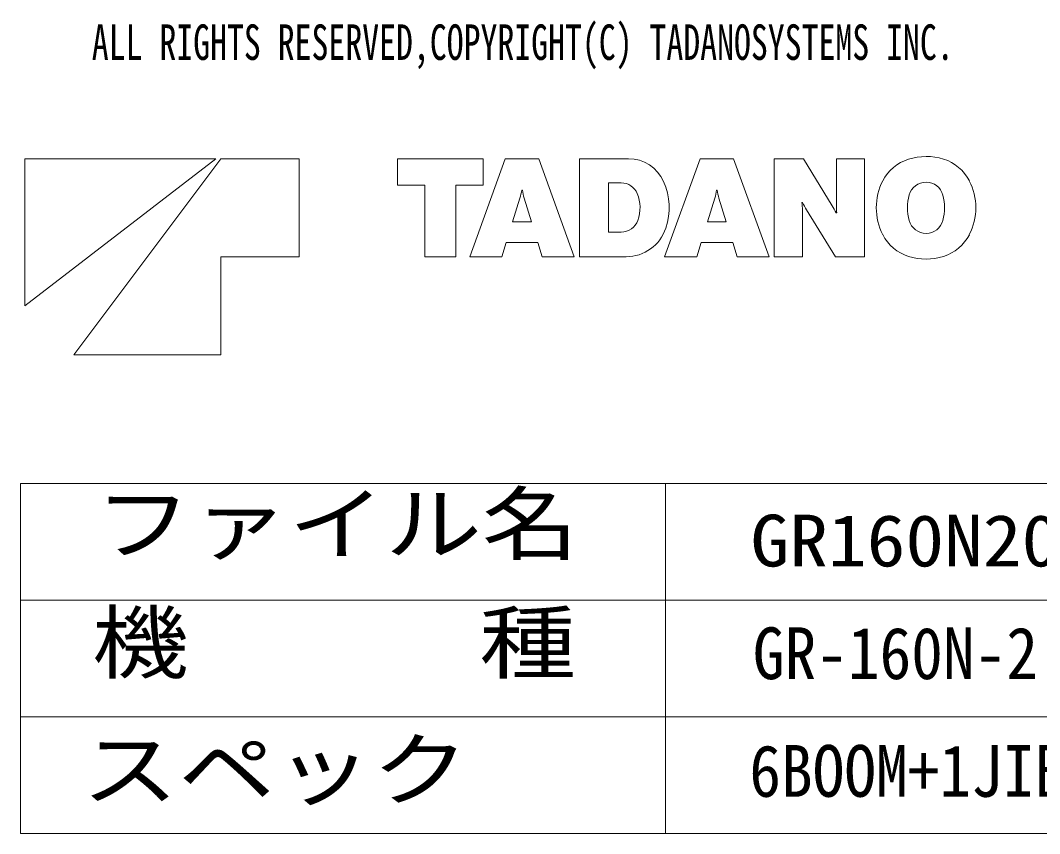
# Model space of a CAD drawing. Units: millimetres, scale not verified. Extents: x -34882 to 13233, y -6380 to 27114.
# Drawn here: x 174 to 5229, y -6380 to -2349 of the extents above; entities that cross this region are included whole.
import ezdxf
from ezdxf.enums import TextEntityAlignment as Align

# ---------------------------------------------------------------- set-up
doc = ezdxf.new("R2010")
doc.units = ezdxf.units.MM
doc.header["$LTSCALE"] = 100
doc.layers.add('0-0_0', color=7, linetype='Continuous', lineweight=18)
doc.styles.add('ＭＳ ゴシック', font='')
doc.styles.get('ＭＳ ゴシック').set_extended_font_data('MS Gothic')

msp = doc.modelspace()

# ---------------------------------------------------------------- linework, layer by layer
at = {"layer": '0-0_0'}
for p, q in [((196.4, -3763.9), (1144.5, -3034.5)), ((196.4, -3034.5), (1144.5, -3034.5)), ((196.4, -3034.5), (196.4, -3763.9)), ((439.5, -4007), (1168.8, -3034.5)), ((1168.8, -3034.5), (1557.8, -3034.5)), ((1557.8, -3034.5), (1557.8, -3520.8)), ((2044, -3034.5), (2469.1, -3034.5)), ((2044, -3034.5), (2044, -3166.5)), ((2579.1, -3034.5), (2403.2, -3520.8)), ((2469.1, -3034.5), (2469.1, -3166.5)), ((2579.1, -3034.5), (2745.3, -3034.5)), ((2745.3, -3034.5), (2921.2, -3520.8)), ((2946.9, -3034.5), (2946.9, -3520.8)), ((2946.9, -3034.5), (3189.8, -3034.5)), ((3369.5, -3520.8), (3545.5, -3034.5)), ((3545.5, -3034.5), (3711.6, -3034.5)), ((3711.6, -3034.5), (3887.6, -3520.8)), ((3913.1, -3034.5), (4057.4, -3034.5)), ((3913.1, -3034.5), (3913.1, -3520.8)), ((4057.4, -3034.5), (4200.6, -3267.6)), ((4221, -3034.5), (4221, -3266.7)), ((4221, -3034.5), (4360.4, -3034.5)), ((4360.4, -3034.5), (4360.4, -3520.8)), ((2044, -3166.5), (2179.7, -3166.5)), ((2333.6, -3166.5), (2333.6, -3520.8)), ((2333.6, -3166.5), (2469.1, -3166.5)), ((3090.9, -3154.3), (3154.4, -3154.3)), ((2651.8, -3229.4), (2615.4, -3347.3)), ((2660.5, -3190.9), (2663.9, -3190.9)), ((2672.5, -3229.4), (2708.8, -3347.3)), ((3618.2, -3229.4), (3581.9, -3347.3)), ((3626.9, -3190.9), (3630.2, -3190.9)), ((3638.9, -3229.4), (3675.2, -3347.3)), ((4050.2, -3252), (4053, -3252)), ((4052.5, -3288.6), (4052.5, -3520.8)), ((4073, -3287.8), (4216.2, -3520.8)), ((4220.6, -3303.3), (4223.3, -3303.3)), ((2615.4, -3347.3), (2708.8, -3347.3)), ((3581.9, -3347.3), (3675.2, -3347.3)), ((2583.8, -3449.9), (2562, -3520.8)), ((2583.8, -3449.9), (2740.5, -3449.9)), ((3550.1, -3449.9), (3528.4, -3520.8)), ((3550.1, -3449.9), (3706.9, -3449.9)), ((3706.9, -3449.9), (3728.7, -3520.8)), ((1168.8, -3520.8), (1557.8, -3520.8)), ((1168.8, -3520.8), (1168.8, -4007)), ((2403.2, -3520.8), (2562, -3520.8)), ((2946.9, -3520.8), (3178.1, -3520.8)), ((3369.5, -3520.8), (3528.4, -3520.8)), ((3728.7, -3520.8), (3887.6, -3520.8)), ((3913.1, -3520.8), (4052.5, -3520.8)), ((4216.2, -3520.8), (4360.4, -3520.8)), ((439.5, -4007), (1168.8, -4007)), ((174.5, -4643.9), (8856.8, -4643.9)), ((174.5, -4643.9), (174.5, -6380.4)), ((3373.5, -4643.9), (3373.5, -6380.4)), ((174.5, -5222.7), (8856.8, -5222.7)), ((174.5, -5801.6), (8856.8, -5801.6)), ((174.5, -6380.4), (8856.8, -6380.4))]:
    msp.add_line(p, q, dxfattribs=at)
for points in [[(2179.7, -3166.5), (2179.7, -3520.8), (2333.6, -3520.8)], [(3090.9, -3154.3), (3090.9, -3398.6), (3153.7, -3398.6)], [(2740.5, -3449.9), (2762.3, -3520.8), (2921.2, -3520.8)]]:
    msp.add_lwpolyline(points, dxfattribs=at)
for centre, radius, start, end in [((4665.8, -3316.8), 293.2, 72.7367, 107.323), ((3189.8, -3225.1), 190.6, 23.9328, 90), ((4642.6, -3242.1), 215, 107.346, 153.043), ((4689, -3242.1), 215, 27.0618, 72.7366), ((3154.4, -3239.9), 85.5, 22.2133, 90), ((3071.4, -3277.6), 320.1, 341.626, 23.9327), ((4712.2, -3277.6), 293.2, 152.861, 207.131), ((4665.8, -3237), 86.4, 14.6894, 164.799), ((4619.3, -3277.6), 293.2, 332.938, 27.062), ((2408, -3154.3), 255.1, 342.867, 351.739), ((2916.3, -3154.3), 255.1, 188.261, 197.133), ((3061.6, -3277.6), 185.7, 340.276, 22.213), ((3374.4, -3154.3), 255.1, 342.867, 351.739), ((3882.6, -3154.3), 255.1, 188.261, 197.133), ((4820.9, -3277.6), 246.8, 165.132, 194.869), ((4510.6, -3277.6), 246.8, 345.311, 14.6886), ((3739.7, -3288.6), 312.8, 0, 6.7299), ((4484.9, -3034.5), 483.6, 206.723, 211.578), ((3788.6, -3520.8), 483.6, 26.7228, 31.5781), ((4533.9, -3266.7), 312.8, 180, 186.73), ((3153.7, -3310.6), 88, 270, 340.276), ((3178.1, -3313.1), 207.7, 270, 341.626), ((4665.8, -3318.3), 86.4, 195.203, 345.311), ((4642.6, -3313.3), 215, 206.967, 252.685), ((4689, -3313.3), 215, 287.263, 332.938), ((4665.8, -3238.6), 293.2, 252.699, 287.263)]:
    msp.add_arc(centre, radius, start, end, dxfattribs=at)

# ---------------------------------------------------------------- texts
at = {"layer": '0-0_0', "style": 'ＭＳ ゴシック'}
for s, height, width, p in [('ALL RIGHTS RESERVED,COPYRIGHT(C) TADANOSYSTEMS INC.', 176, 0.7, (528.6, -2597.5)), ('ファイル名', 293.3, 1.2, (543, -5079.3)), ('GR160N200B', 256.6, 1.1, (3795.3, -5132.9)), ('機\u3000\u3000\u3000種', 293.3, 1.2, (529.6, -5668.4)), ('GR-160N-2', 256.6, 0.9, (3806.8, -5691.4)), ('スペック', 293.3, 1.2, (477.7, -6297.6)), ('6BOOM+1JIB', 256.6, 0.9, (3789.4, -6274.8))]:
    msp.add_text(s, height=height, dxfattribs=dict(at, width=width)).set_placement(p, align=Align.BOTTOM_LEFT)

doc.saveas('drawing.dxf')
